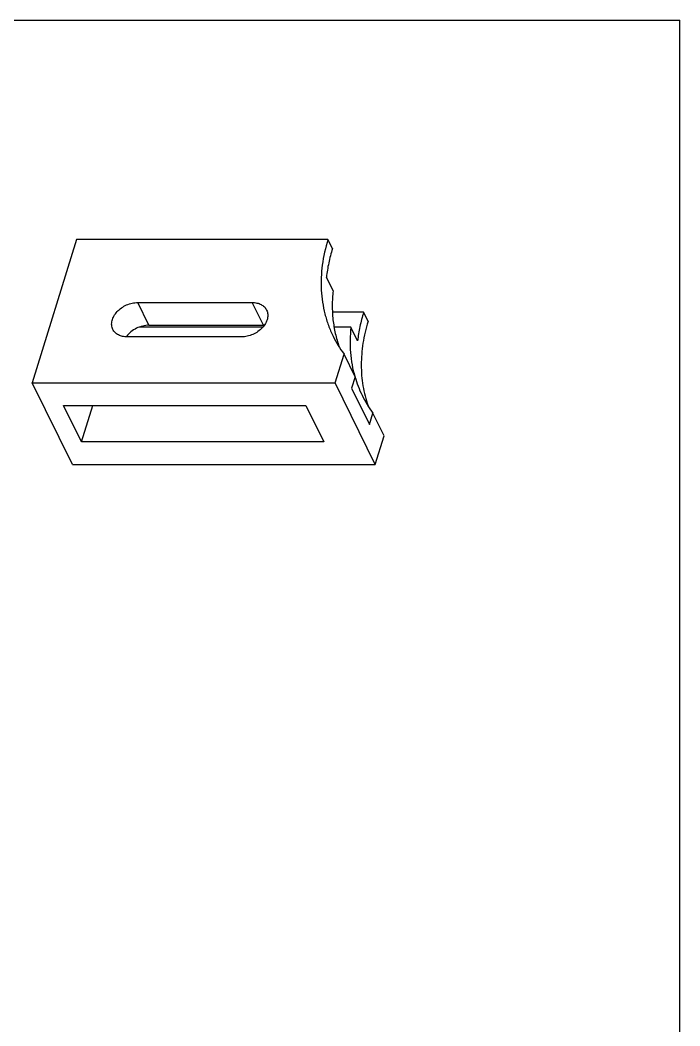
# Model space of a CAD drawing. Header units: millimetres. Extents: x 0 to 297, y 0 to 210.
# Drawn here: x 206.7 to 297, y 72.5 to 210 of the extents above; entities that cross this region are included whole.
import ezdxf

# ---------------------------------------------------------------- set-up
doc = ezdxf.new("R2010")
doc.units = ezdxf.units.MM
doc.header["$LTSCALE"] = 0.64311
doc.header["$MEASUREMENT"] = 0
doc.layers.get('0').update_dxf_attribs({"linetype": 'CONTINUOUS'})

msp = doc.modelspace()

# ---------------------------------------------------------------- linework, layer by layer
at = {"color": 7, "linetype": 'Continuous'}
for p, q in [((0, 210), (297, 210)), ((297, 0), (297, 210)), ((214.43, 179.995), (208.379, 160.412)), ((248.842, 179.995), (214.43, 179.995)), ((249.452, 178.752), (248.842, 179.995)), ((249.543, 172.97), (248.628, 174.835)), ((224.346, 168.27), (222.82, 171.378)), ((222.82, 171.378), (238.479, 171.378)), ((240.004, 168.27), (238.479, 171.378)), ((253.723, 170.049), (249.479, 170.049)), ((254.333, 168.806), (253.723, 170.049)), ((239.915, 167.997), (222.995, 167.997)), ((224.346, 168.27), (240.004, 168.27)), ((251.984, 167.997), (249.704, 167.997)), ((252.899, 166.132), (251.984, 167.997)), ((237.026, 166.678), (221.368, 166.678)), ((249.827, 160.412), (251.037, 164.328)), ((252.562, 161.22), (251.037, 164.328)), ((252.562, 161.22), (252.078, 159.654)), ((213.87, 149.223), (208.379, 160.412)), ((208.379, 160.412), (249.827, 160.412)), ((255.317, 149.223), (249.827, 160.412)), ((252.078, 159.654), (254.518, 154.681)), ((215.108, 152.331), (212.667, 157.304)), ((212.667, 157.304), (245.825, 157.304)), ((215.108, 152.331), (216.644, 157.304)), ((245.825, 157.304), (248.266, 152.331)), ((254.518, 154.681), (255.002, 156.247)), ((256.528, 153.139), (255.002, 156.247)), ((255.317, 149.223), (256.528, 153.139)), ((248.266, 152.331), (215.108, 152.331)), ((213.87, 149.223), (255.317, 149.223))]:
    msp.add_line(p, q, dxfattribs=at)
for centre, radius, start, end in [((240.004, 165.084), 3.186, 88.07338, 90.00402), ((223.822, 164.844), 3.168, 143.17821, 144.33948), ((263.662, 173.713), 15.732, -153.84538, -143.37531), ((267.645, 165.628), 15.745, -163.66907, -153.88511), ((267.626, 165.631), 15.729, -153.84529, -143.37458)]:
    msp.add_arc(centre, radius, start, end, dxfattribs=at)
at = {"color": 7, "linetype": 'Continuous', "extrusion": (0, 0, 25.4)}
for points, knots in [([(248.842, 179.995), (248.49, 178.855), (247.973, 176.566), (247.843, 173.663), (248.068, 171.429), (248.395, 169.815), (248.878, 168.258), (249.304, 167.263), (249.542, 166.779)], [0, 0, 0, 0, 0.2642667, 0.516767, 0.639625, 0.760749, 0.8806795, 1, 1, 1, 1]), ([(249.452, 178.752), (249.252, 178.105), (248.914, 176.811), (248.7, 175.49), (248.628, 174.835)], [0, 0, 0, 0, 0.5067378, 1, 1, 1, 1]), ([(249.543, 172.97), (249.47, 172.309), (249.393, 170.993), (249.492, 169.037), (249.806, 167.14), (250.159, 165.918), (250.37, 165.324)], [0, 0, 0, 0, 0.2574561, 0.5090971, 0.7561317, 1, 1, 1, 1]), ([(219.401, 167.707), (219.358, 167.795), (219.288, 167.981), (219.235, 168.278), (219.235, 168.588), (219.308, 169.02), (219.535, 169.564), (219.982, 170.158), (220.577, 170.669), (221.279, 171.065), (222.037, 171.316), (222.563, 171.378), (222.82, 171.378)], [0, 0, 0, 0, 0.0505063, 0.1018443, 0.1547458, 0.209776, 0.3271436, 0.4546784, 0.5900543, 0.7292309, 0.8674021, 1, 1, 1, 1]), ([(238.479, 171.378), (238.695, 171.378), (239.112, 171.337), (239.686, 171.137), (240.079, 170.857), (240.315, 170.581), (240.407, 170.429), (240.446, 170.35)], [0, 0, 0, 0, 0.2777414, 0.5345321, 0.7725384, 0.887023, 1, 1, 1, 1]), ([(240.446, 170.35), (240.489, 170.262), (240.559, 170.076), (240.612, 169.779), (240.611, 169.469), (240.539, 169.036), (240.312, 168.492), (239.864, 167.899), (239.269, 167.387), (238.568, 166.992), (237.809, 166.74), (237.283, 166.678), (237.026, 166.678)], [0, 0, 0, 0, 0.0505063, 0.1018443, 0.1547458, 0.209776, 0.3271436, 0.4546784, 0.5900543, 0.7292309, 0.8674021, 1, 1, 1, 1]), ([(253.723, 170.049), (253.523, 169.402), (253.185, 168.108), (252.971, 166.787), (252.899, 166.132)], [0, 0, 0, 0, 0.5067378, 1, 1, 1, 1]), ([(224.346, 168.27), (224.057, 168.27), (223.467, 168.192), (222.627, 167.88), (221.874, 167.397), (221.458, 166.973), (221.285, 166.743)], [0, 0, 0, 0, 0.2451043, 0.5006435, 0.7558534, 1, 1, 1, 1]), ([(251.984, 167.997), (251.92, 167.418), (251.845, 166.264), (251.896, 164.547), (252.112, 162.871), (252.367, 161.783), (252.521, 161.251)], [0, 0, 0, 0, 0.2568478, 0.5085214, 0.7558821, 1, 1, 1, 1]), ([(254.333, 168.806), (254.029, 167.823), (253.562, 165.852), (253.316, 162.876), (253.543, 159.994), (254.015, 158.151), (254.326, 157.271)], [0, 0, 0, 0, 0.2633159, 0.5163169, 0.760971, 1, 1, 1, 1]), ([(221.368, 166.678), (221.152, 166.678), (220.734, 166.72), (220.161, 166.92), (219.768, 167.199), (219.531, 167.475), (219.44, 167.628), (219.401, 167.707)], [0, 0, 0, 0, 0.2777414, 0.5345321, 0.7725384, 0.887023, 1, 1, 1, 1])]:
    msp.add_open_spline(points, degree=3, knots=knots, dxfattribs=at)

doc.saveas('drawing.dxf')
